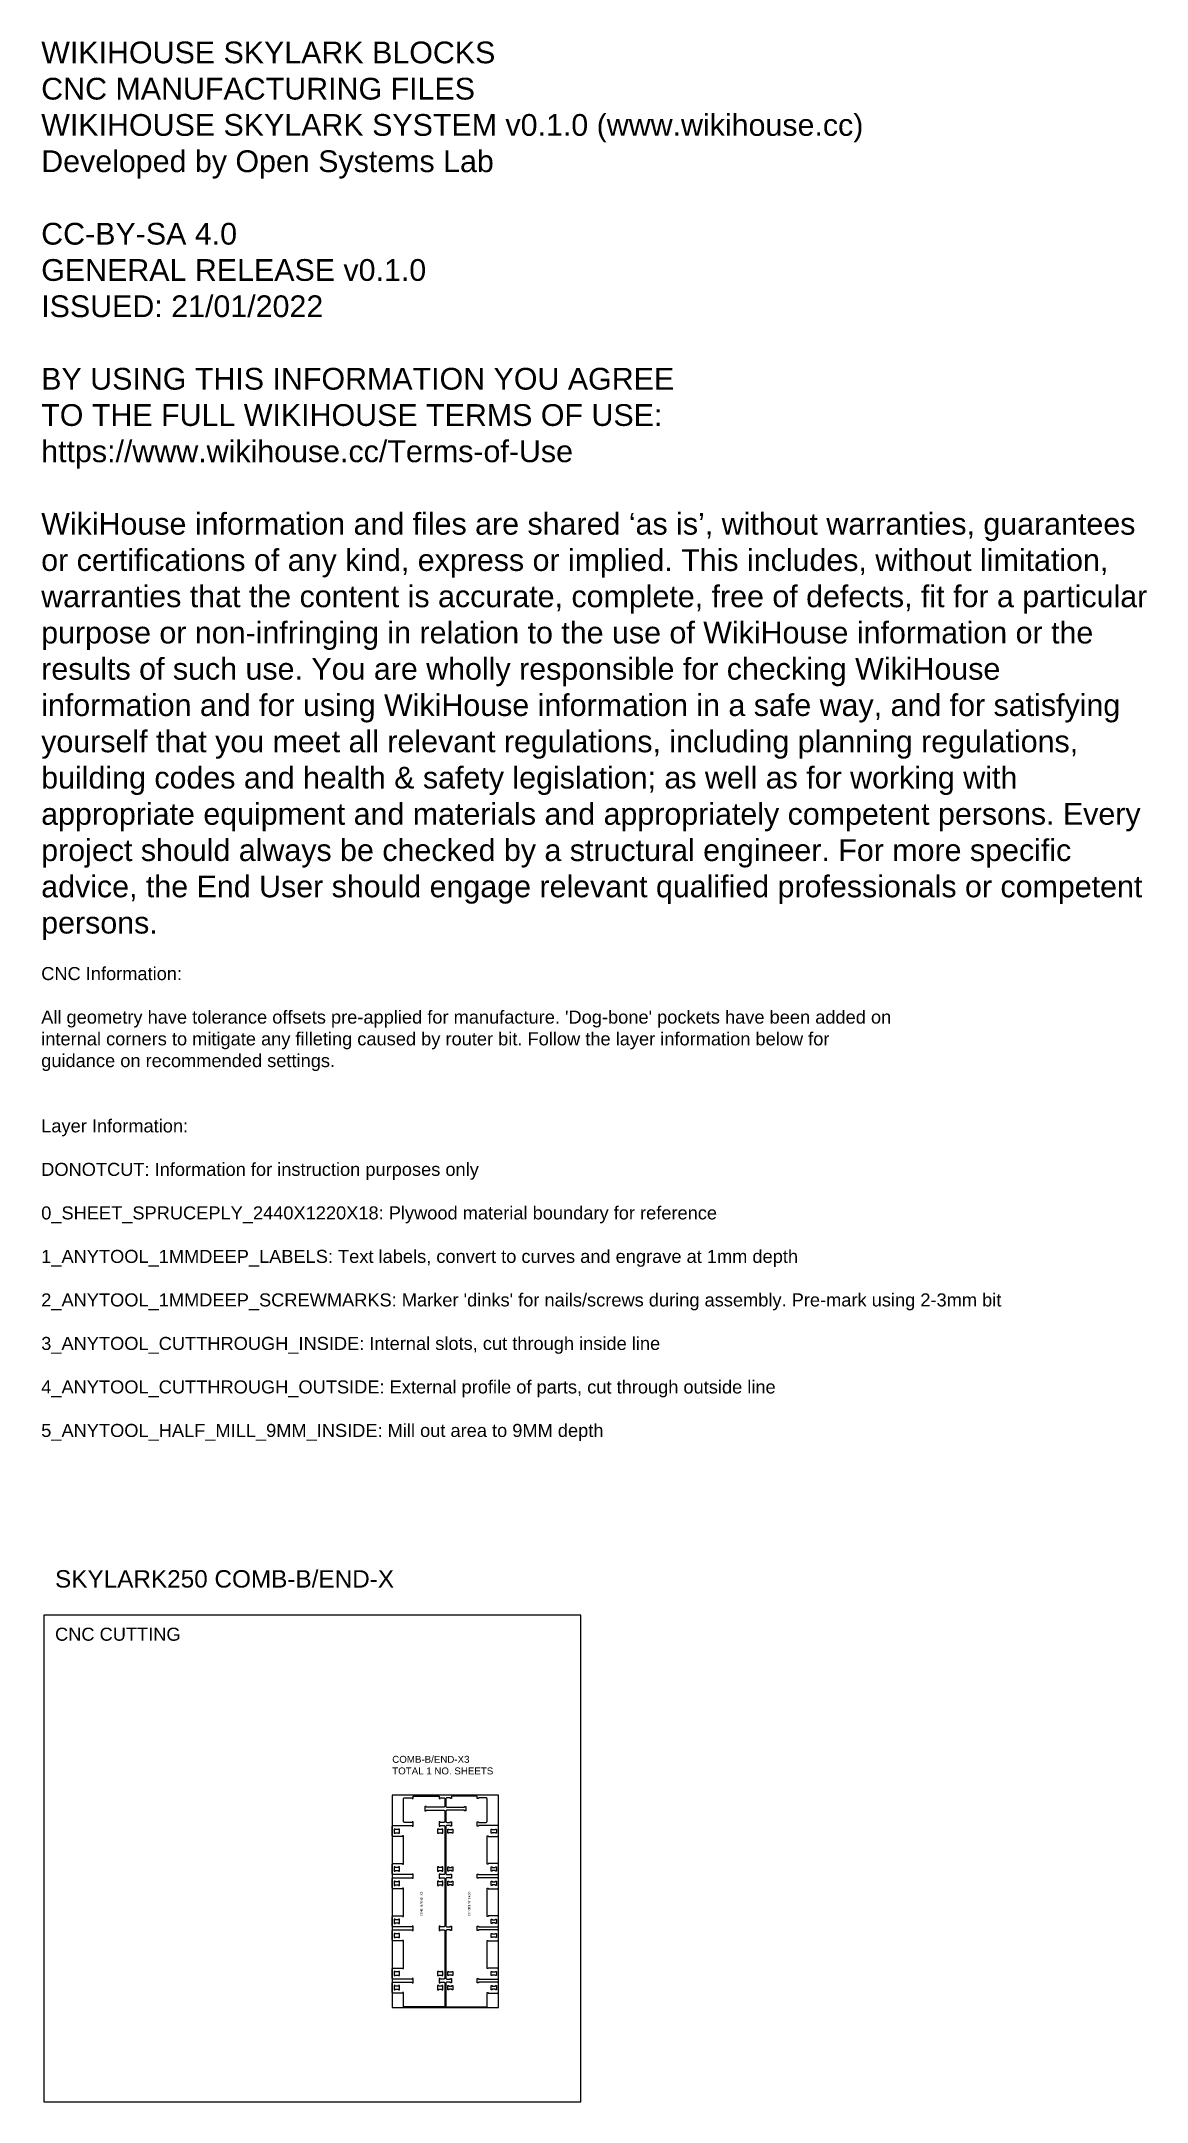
# Model space of a CAD drawing. Extents: x -30 to 12678, y 0 to 23683.
import ezdxf

# ---------------------------------------------------------------- set-up
doc = ezdxf.new("R2010")
doc.units = 0
for name, color, linetype in [('0_SHEET_SPRUCEPLY_2440X122', 1, 'CONTINUOUS'), ('1_ANYTOOL_1MMDEEP_LABELS_S', 2, 'CONTINUOUS'), ('3_ANYTOOL_CUTTHROUGH_INSID', 4, 'CONTINUOUS'), ('4_ANYTOOL_CUTTHROUGH_OUTSI', 5, 'CONTINUOUS'), ('DONOTCUT', 7, 'CONTINUOUS')]:
    doc.layers.add(name, color=color, linetype=linetype)
doc.styles.add('ARIAL_REGULAR', font='')
doc.styles.add('MONOTXT_REGULAR', font='')
doc.styles.get('ARIAL_REGULAR').set_extended_font_data('Arial')
doc.styles.get('MONOTXT_REGULAR').set_extended_font_data('Monotxt')

msp = doc.modelspace()

# ---------------------------------------------------------------- linework, layer by layer
at = {"layer": '0_SHEET_SPRUCEPLY_2440X122'}
msp.add_lwpolyline([(4005, 1083), (5225, 1083), (5225, 3523), (4005, 3523)], close=True, dxfattribs=at)
at = {"layer": '3_ANYTOOL_CUTTHROUGH_INSID'}
for points in [[(4039, 3093), (4075, 3093), (4075, 3087), (4087, 3087), (4087, 3135), (4075, 3135), (4075, 3129), (4039, 3129), (4039, 3135), (4027, 3135), (4027, 3087), (4039, 3087)], [(4575, 3129), (4539, 3129), (4539, 3135), (4527, 3135), (4527, 3087), (4539, 3087), (4539, 3093), (4575, 3093), (4575, 3087), (4587, 3087), (4587, 3135), (4575, 3135)], [(4655, 3129), (4691, 3129), (4691, 3135), (4703, 3135), (4703, 3087), (4691, 3087), (4691, 3093), (4655, 3093), (4655, 3087), (4643, 3087), (4643, 3135), (4655, 3135)], [(5191, 3093), (5155, 3093), (5155, 3087), (5143, 3087), (5143, 3135), (5155, 3135), (5155, 3129), (5191, 3129), (5191, 3135), (5203, 3135), (5203, 3087), (5191, 3087)], [(4027, 2651), (4039, 2651), (4039, 2657), (4075, 2657), (4075, 2651), (4087, 2651), (4087, 2699), (4075, 2699), (4075, 2693), (4039, 2693), (4039, 2699), (4027, 2699)], [(4539, 2699), (4527, 2699), (4527, 2651), (4539, 2651), (4539, 2657), (4575, 2657), (4575, 2651), (4587, 2651), (4587, 2699), (4575, 2699), (4575, 2693), (4539, 2693)], [(4691, 2699), (4703, 2699), (4703, 2651), (4691, 2651), (4691, 2657), (4655, 2657), (4655, 2651), (4643, 2651), (4643, 2699), (4655, 2699), (4655, 2693), (4691, 2693)], [(5203, 2651), (5191, 2651), (5191, 2657), (5155, 2657), (5155, 2651), (5143, 2651), (5143, 2699), (5155, 2699), (5155, 2693), (5191, 2693), (5191, 2699), (5203, 2699)], [(4075, 2529), (4039, 2529), (4039, 2535), (4027, 2535), (4027, 2487), (4039, 2487), (4039, 2493), (4075, 2493), (4075, 2487), (4087, 2487), (4087, 2535), (4075, 2535)], [(4575, 2529), (4539, 2529), (4539, 2535), (4527, 2535), (4527, 2487), (4539, 2487), (4539, 2493), (4575, 2493), (4575, 2487), (4587, 2487), (4587, 2535), (4575, 2535)], [(4655, 2529), (4691, 2529), (4691, 2535), (4703, 2535), (4703, 2487), (4691, 2487), (4691, 2493), (4655, 2493), (4655, 2487), (4643, 2487), (4643, 2535), (4655, 2535)], [(5155, 2529), (5191, 2529), (5191, 2535), (5203, 2535), (5203, 2487), (5191, 2487), (5191, 2493), (5155, 2493), (5155, 2487), (5143, 2487), (5143, 2535), (5155, 2535)], [(4027, 2051), (4039, 2051), (4039, 2057), (4075, 2057), (4075, 2051), (4087, 2051), (4087, 2099), (4075, 2099), (4075, 2093), (4039, 2093), (4039, 2099), (4027, 2099)], [(4075, 1929), (4039, 1929), (4039, 1935), (4027, 1935), (4027, 1887), (4039, 1887), (4039, 1893), (4075, 1893), (4075, 1887), (4087, 1887), (4087, 1935), (4075, 1935)], [(5203, 2051), (5191, 2051), (5191, 2057), (5155, 2057), (5155, 2051), (5143, 2051), (5143, 2099), (5155, 2099), (5155, 2093), (5191, 2093), (5191, 2099), (5203, 2099)], [(5155, 1929), (5191, 1929), (5191, 1935), (5203, 1935), (5203, 1887), (5191, 1887), (5191, 1893), (5155, 1893), (5155, 1887), (5143, 1887), (5143, 1935), (5155, 1935)], [(4075, 1499), (4075, 1493), (4039, 1493), (4039, 1499), (4027, 1499), (4027, 1451), (4039, 1451), (4039, 1457), (4075, 1457), (4075, 1451), (4087, 1451), (4087, 1499)], [(4575, 1499), (4575, 1493), (4539, 1493), (4539, 1499), (4527, 1499), (4527, 1451), (4539, 1451), (4539, 1457), (4575, 1457), (4575, 1451), (4587, 1451), (4587, 1499)], [(4655, 1499), (4655, 1493), (4691, 1493), (4691, 1499), (4703, 1499), (4703, 1451), (4691, 1451), (4691, 1457), (4655, 1457), (4655, 1451), (4643, 1451), (4643, 1499)], [(5155, 1499), (5155, 1493), (5191, 1493), (5191, 1499), (5203, 1499), (5203, 1451), (5191, 1451), (5191, 1457), (5155, 1457), (5155, 1451), (5143, 1451), (5143, 1499)], [(4075, 1329), (4039, 1329), (4039, 1335), (4027, 1335), (4027, 1287), (4039, 1287), (4039, 1293), (4075, 1293), (4075, 1287), (4087, 1287), (4087, 1335), (4075, 1335)], [(4575, 1329), (4539, 1329), (4539, 1335), (4527, 1335), (4527, 1287), (4539, 1287), (4539, 1293), (4575, 1293), (4575, 1287), (4587, 1287), (4587, 1335), (4575, 1335)], [(4655, 1329), (4691, 1329), (4691, 1335), (4703, 1335), (4703, 1287), (4691, 1287), (4691, 1293), (4655, 1293), (4655, 1287), (4643, 1287), (4643, 1335), (4655, 1335)], [(5155, 1329), (5191, 1329), (5191, 1335), (5203, 1335), (5203, 1287), (5191, 1287), (5191, 1293), (5155, 1293), (5155, 1287), (5143, 1287), (5143, 1335), (5155, 1335)]]:
    msp.add_lwpolyline(points, close=True, dxfattribs=at)
at = {"layer": '4_ANYTOOL_CUTTHROUGH_OUTSI'}
for points in [[(4597, 3350, -0.414214), (4609, 3338), (4609, 3223, -0.414214), (4597, 3211), (4557, 3211), (4557, 3217), (4545, 3217), (4545, 3169), (4557, 3169), (4557, 3175), (4597, 3175, -0.414214), (4609, 3163), (4609, 2623, -0.414214), (4597, 2611), (4557, 2611), (4557, 2617), (4545, 2617), (4545, 2569), (4557, 2569), (4557, 2575), (4597, 2575, -0.414214), (4609, 2563), (4609, 2023, -0.414214), (4597, 2011), (4557, 2011), (4557, 2017), (4545, 2017), (4545, 1969), (4557, 1969), (4557, 1975), (4597, 1975, -0.414214), (4609, 1963), (4609, 1423, -0.414214), (4597, 1411), (4557, 1411), (4557, 1417), (4545, 1417), (4545, 1369), (4557, 1369), (4557, 1375), (4597, 1375, -0.414214), (4609, 1363), (4609, 1093), (4135, 1093), (4135, 1255), (4123, 1255), (4123, 1249), (4017, 1249, -0.414214), (4005, 1261), (4005, 1363, -0.414214), (4017, 1375), (4235, 1375), (4235, 1369), (4247, 1369), (4247, 1417), (4235, 1417), (4235, 1411), (4017, 1411, -0.414214), (4005, 1423), (4005, 1525, -0.414214), (4017, 1537), (4123, 1537), (4123, 1531), (4135, 1531), (4135, 1855), (4123, 1855), (4123, 1849), (4017, 1849, -0.414214), (4005, 1861), (4005, 1963, -0.414214), (4017, 1975), (4235, 1975), (4235, 1969), (4247, 1969), (4247, 2017), (4235, 2017), (4235, 2011), (4017, 2011, -0.414214), (4005, 2023), (4005, 2125, -0.414214), (4017, 2137), (4123, 2137), (4123, 2131), (4135, 2131), (4135, 2455), (4123, 2455), (4123, 2449), (4017, 2449, -0.414214), (4005, 2461), (4005, 2563, -0.414214), (4017, 2575), (4235, 2575), (4235, 2569), (4247, 2569), (4247, 2617), (4235, 2617), (4235, 2611), (4017, 2611, -0.414214), (4005, 2623), (4005, 2725, -0.414214), (4017, 2737), (4123, 2737), (4123, 2731), (4135, 2731), (4135, 3055), (4123, 3055), (4123, 3049), (4017, 3049, -0.414214), (4005, 3061), (4005, 3163, -0.414214), (4017, 3175), (4235, 3175), (4235, 3169), (4247, 3169), (4247, 3217), (4235, 3217), (4235, 3211), (4147, 3211, -0.414214), (4135, 3223), (4135, 3481, -0.414214), (4147, 3493), (4235, 3493), (4235, 3487), (4247, 3487), (4247, 3511), (4545, 3511), (4545, 3487), (4557, 3487), (4557, 3493), (4597, 3493, -0.414214), (4609, 3481), (4609, 3398, -0.414214), (4597, 3386), (4393, 3386), (4393, 3392), (4381, 3392), (4381, 3344), (4393, 3344), (4393, 3350)], [(4633, 3350, 0.414214), (4621, 3338), (4621, 3223, 0.414214), (4633, 3211), (4673, 3211), (4673, 3217), (4685, 3217), (4685, 3169), (4673, 3169), (4673, 3175), (4633, 3175, 0.414214), (4621, 3163), (4621, 2623, 0.414214), (4633, 2611), (4673, 2611), (4673, 2617), (4685, 2617), (4685, 2569), (4673, 2569), (4673, 2575), (4633, 2575, 0.414214), (4621, 2563), (4621, 2023, 0.414214), (4633, 2011), (4673, 2011), (4673, 2017), (4685, 2017), (4685, 1969), (4673, 1969), (4673, 1975), (4633, 1975, 0.414214), (4621, 1963), (4621, 1423, 0.414214), (4633, 1411), (4673, 1411), (4673, 1417), (4685, 1417), (4685, 1369), (4673, 1369), (4673, 1375), (4633, 1375, 0.414214), (4621, 1363), (4621, 1093), (5095, 1093), (5095, 1255), (5107, 1255), (5107, 1249), (5213, 1249, 0.414214), (5225, 1261), (5225, 1363, 0.414214), (5213, 1375), (4995, 1375), (4995, 1369), (4983, 1369), (4983, 1417), (4995, 1417), (4995, 1411), (5213, 1411, 0.414214), (5225, 1423), (5225, 1525, 0.414214), (5213, 1537), (5107, 1537), (5107, 1531), (5095, 1531), (5095, 1855), (5107, 1855), (5107, 1849), (5213, 1849, 0.414214), (5225, 1861), (5225, 1963, 0.414214), (5213, 1975), (4995, 1975), (4995, 1969), (4983, 1969), (4983, 2017), (4995, 2017), (4995, 2011), (5213, 2011, 0.414214), (5225, 2023), (5225, 2125, 0.414214), (5213, 2137), (5107, 2137), (5107, 2131), (5095, 2131), (5095, 2455), (5107, 2455), (5107, 2449), (5213, 2449, 0.414214), (5225, 2461), (5225, 2563, 0.414214), (5213, 2575), (4995, 2575), (4995, 2569), (4983, 2569), (4983, 2617), (4995, 2617), (4995, 2611), (5213, 2611, 0.414214), (5225, 2623), (5225, 2725, 0.414214), (5213, 2737), (5107, 2737), (5107, 2731), (5095, 2731), (5095, 3055), (5107, 3055), (5107, 3049), (5213, 3049, 0.414214), (5225, 3061), (5225, 3163, 0.414214), (5213, 3175), (4995, 3175), (4995, 3169), (4983, 3169), (4983, 3217), (4995, 3217), (4995, 3211), (5083, 3211, 0.414214), (5095, 3223), (5095, 3481, 0.414214), (5083, 3493), (4995, 3493), (4995, 3487), (4983, 3487), (4983, 3511), (4685, 3511), (4685, 3487), (4673, 3487), (4673, 3493), (4633, 3493, 0.414214), (4621, 3481), (4621, 3398, 0.414214), (4633, 3386), (4837, 3386), (4837, 3392), (4849, 3392), (4849, 3344), (4837, 3344), (4837, 3350)]]:
    msp.add_lwpolyline(points, format="xyb", close=True, dxfattribs=at)
at = {"layer": 'DONOTCUT'}
msp.add_lwpolyline([(0, 0), (6173, 0), (6173, 5593), (0, 5593)], close=True, dxfattribs=at)

# ---------------------------------------------------------------- texts
at = {"layer": '1_ANYTOOL_1MMDEEP_LABELS_S', "char_height": 25, "width": 687.84, "attachment_point": 5, "style": 'MONOTXT_REGULAR'}
for insert, rotation in [((4341, 2275), 90), ((4889, 2275), 270)]:
    msp.add_mtext('COMB-B/END-X3', dxfattribs=dict(at, insert=insert, rotation=rotation))
at = {"layer": 'DONOTCUT', "attachment_point": 1, "style": 'ARIAL_REGULAR'}
for s, insert, char_height, width in [('{\\fArial;WIKIHOUSE SKYLARK BLOCKS}\\P{\\fArial;CNC MANUFACTURING FILES}\\P{\\fArial;WIKIHOUSE SKYLARK SYSTEM v0.1.0 (www.wikihouse.cc)}\\P{\\fArial;Developed by Open Systems Lab}\\P\\P{\\fArial;CC-BY-SA 4.0}\\P{\\fArial;GENERAL RELEASE v0.1.0}\\P{\\fArial;ISSUED: 21/01/2022}\\P\\P{\\fArial;BY USING THIS INFORMATION YOU AGREE }\\P{\\fArial;TO THE FULL WIKIHOUSE TERMS OF USE:}\\P{\\fArial;https://www.wikihouse.cc/Terms-of-Use}\\P\\P{\\fArial;WikiHouse information and files are shared }{\\fArial;‘as is}{\\fArial;’, without warranties, guarantees }\\P{\\fArial;or certifications of any kind, express or implied. This includes, without limitation, }\\P{\\fArial;warranties that the content is accurate, complete, free of defects, fit for a particular }\\P{\\fArial;purpose or non-infringing in relation to the use of WikiHouse information or the }\\P{\\fArial;results of such use. You are wholly responsible for checking WikiHouse }\\P{\\fArial;information and for using WikiHouse information in a safe way, and for satisfying }\\P{\\fArial;yourself that you meet all relevant regulations, including planning regulations, }\\P{\\fArial;building codes and health & safety legislation; as well as for working with }\\P{\\fArial;appropriate equipment and materials and appropriately competent persons. Every }\\P{\\fArial;project should always be checked by a structural engineer. For more specific }\\P{\\fArial;advice, the End User should engage relevant qualified professionals or competent }\\P{\\fArial;persons.}\\P', (-30, 23679), 250, 12895.38), ("{\\fArial;CNC Information:}\\P\\P{\\fArial;All geometry have tolerance offsets pre-applied for manufacture. 'Dog-bone' pockets have been added on}\\P{\\fArial;internal corners to mitigate any filleting caused by router bit. Follow the layer information below for}\\P{\\fArial;guidance on recommended settings.}\\P\\P\\P{\\fArial;Layer Information:}\\P\\P{\\fArial;DONOTCUT: Information for instruction purposes only}\\P\\P{\\fArial;0_SHEET_SPRUCEPLY_2440X1220X18: Plywood material boundary for reference}\\P\\P{\\fArial;1_ANYTOOL_1MMDEEP_LABELS: Text labels, convert to curves and engrave at 1mm depth}\\P\\P{\\fArial;2_ANYTOOL_1MMDEEP_SCREWMARKS: Marker 'dinks' for nails/screws during assembly. Pre-mark using 2-3mm bit}\\P\\P{\\fArial;3_ANYTOOL_CUTTHROUGH_INSIDE: Internal slots, cut through inside line}\\P\\P{\\fArial;4_ANYTOOL_CUTTHROUGH_OUTSIDE: External profile of parts, cut through outside line}\\P\\P{\\fArial;5_ANYTOOL_HALF_MILL_9MM_INSIDE: Mill out area to 9MM depth}", (-30, 13042), 150, 22265.22), ('SKYLARK250 COMB-B/END-X', (129, 6110, 0), 200, 8160.87), ('CNC CUTTING', (129, 5449, 0), 150, 3150), ('{\\fArial;COMB-B/END-X3}\\P{\\fArial;TOTAL 1 NO. SHEETS}', (4005, 3976), 80, 2460.87)]:
    msp.add_mtext(s, dxfattribs=dict(at, insert=insert, char_height=char_height, width=width))

doc.saveas('drawing.dxf')
